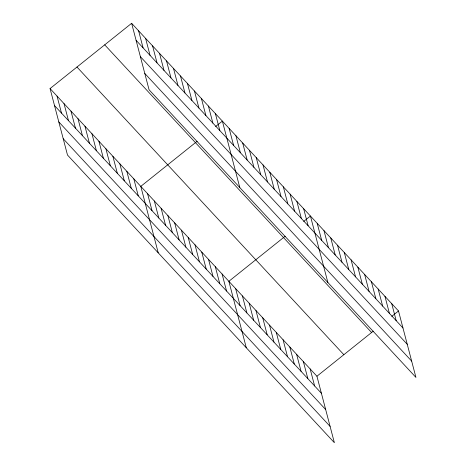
<?xml version="1.0" encoding="UTF-8"?>
<svg xmlns="http://www.w3.org/2000/svg" width="466" height="466" viewBox="0 0 466 466"><rect width="100%" height="100%" fill="white"/><g stroke="black" fill="none" stroke-linecap="round" stroke-linejoin="round"><path stroke-width="0.7" d="M50.06 88.575L316.932 376.237L334.372 442.7L67.494 155.038L50.06 88.575L131.628 23.3L398.506 310.962L415.94 377.425L149.068 89.763L131.628 23.3M197.13 141.297L140.796 186.377L158.23 252.84M215.636 126.49L222.369 121.108L239.804 187.571M285.198 236.227L228.864 281.307L246.298 347.77M303.71 221.42L310.438 216.032L327.872 282.501M316.932 376.237L373.272 331.157M391.778 316.35L398.506 310.962M136.095 40.326L402.974 327.988M140.377 56.642L407.255 344.304M144.786 73.447L411.664 361.109M104.71 44.841L371.588 332.503M76.977 67.034L343.85 354.696M54.522 105.596L321.4 393.263M58.803 121.911L325.682 409.573M63.213 138.722L330.091 426.384M391.731 303.663L396.199 320.684M384.957 296.359L389.425 313.385M378.182 289.054L382.65 306.08M371.408 281.755L375.876 298.776M364.633 274.451L369.101 291.477M357.859 267.152L362.327 284.173M351.084 259.847L355.552 276.874M344.31 252.543L348.778 269.569M337.535 245.244L342.003 262.265M330.761 237.94L335.229 254.966M323.987 230.641L328.454 247.662M317.212 223.336L321.68 240.363M303.663 208.733L308.131 225.754M296.889 201.429L301.356 218.455M290.114 194.13L294.582 211.15M283.34 186.825L287.807 203.852M276.565 179.521L281.033 196.547M269.791 172.222L274.258 189.243M263.016 164.917L267.484 181.944M256.242 157.619L260.71 174.639M310.158 368.932L314.626 385.959M249.467 150.314L253.935 167.341M303.383 361.633L307.851 378.654M242.693 143.01L247.161 160.036M296.609 354.329L301.077 371.355M235.918 135.711L240.386 152.737M289.835 347.024L294.302 364.051M229.144 128.406L233.612 145.433M283.06 339.726L287.528 356.752M276.286 332.421L280.753 349.448M215.391 113.582L219.853 130.608M269.511 325.122L273.979 342.143M208.407 106.056L212.875 123.082M262.737 317.818L267.204 334.844M201.429 98.536L205.896 115.562M255.962 310.513L260.43 327.54M194.45 91.01L198.918 108.036M249.188 303.215L253.655 320.241M187.472 83.49L191.934 100.51M242.413 295.91L246.881 312.936M180.488 75.964L184.955 92.99M235.639 288.611L240.107 305.632M173.509 68.444L177.977 85.464M166.531 60.918L170.999 77.944M222.09 274.002L226.558 291.029M159.547 53.392L164.015 70.418M215.315 266.703L219.783 283.73M152.568 45.872L157.036 62.893M208.541 259.399L213.009 276.425M201.766 252.1L206.234 269.121M145.59 38.346L150.058 55.372M194.992 244.796L199.46 261.822M138.612 30.826L143.074 47.847M188.217 237.491L192.685 254.518M181.443 230.192L185.911 247.219M174.668 222.888L179.136 239.914M167.894 215.589L172.362 232.61M161.12 208.285L165.587 225.311M154.345 200.98L158.813 218.006M147.571 193.681L152.038 210.708M133.818 178.857L138.28 195.877M126.834 171.331L131.301 188.357M119.855 163.811L124.323 180.831M112.877 156.285L117.345 173.311M105.899 148.759L110.36 165.785M98.914 141.239L103.382 158.259M91.936 133.713L96.404 150.739M84.958 126.193L89.425 143.213M77.979 118.667L82.441 135.693M70.995 111.141L75.463 128.167M64.017 103.621L68.485 120.647M57.038 96.095L61.506 113.121"/></g></svg>
